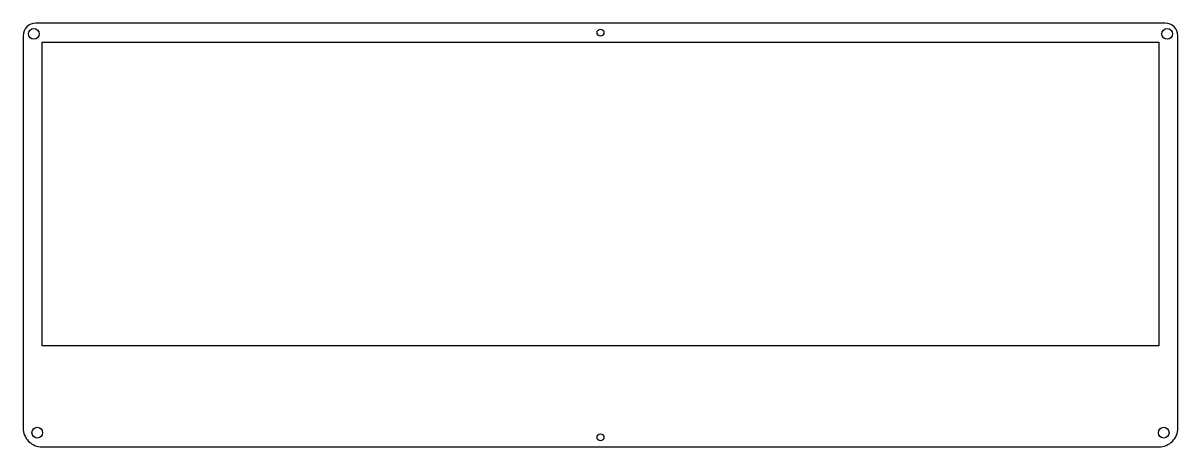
# Model space of a CAD drawing. Header units: millimetres. Extents: x -17 to 350, y -42 to 93.
import ezdxf

# ---------------------------------------------------------------- set-up
doc = ezdxf.new("R2010")
doc.units = ezdxf.units.MM
doc.layers.get('0').update_dxf_attribs({"linetype": 'CONTINUOUS'})

msp = doc.modelspace()

# ---------------------------------------------------------------- linework, layer by layer
msp.add_lwpolyline([(-10.57, -41.58), (343.66, -41.58, 0.414214), (349.66, -35.58), (349.66, 88.73, 0.414214), (345.66, 92.73), (-12.57, 92.73, 0.414214), (-16.57, 88.73), (-16.57, -35.58, 0.414214)], format="xyb", close=True)
msp.add_lwpolyline([(343.66, -9.55), (-10.57, -9.55), (-10.57, 86.73), (343.66, 86.73)], close=True)
for centre, radius in [((-13.16, 89.31), 1.7), ((166.54, 89.73), 1.1), ((346.25, 89.31), 1.7), ((-12.07, -37.08), 1.7), ((345.16, -37.08), 1.7), ((166.54, -38.58), 1.1)]:
    msp.add_circle(centre, radius)

doc.saveas('drawing.dxf')
